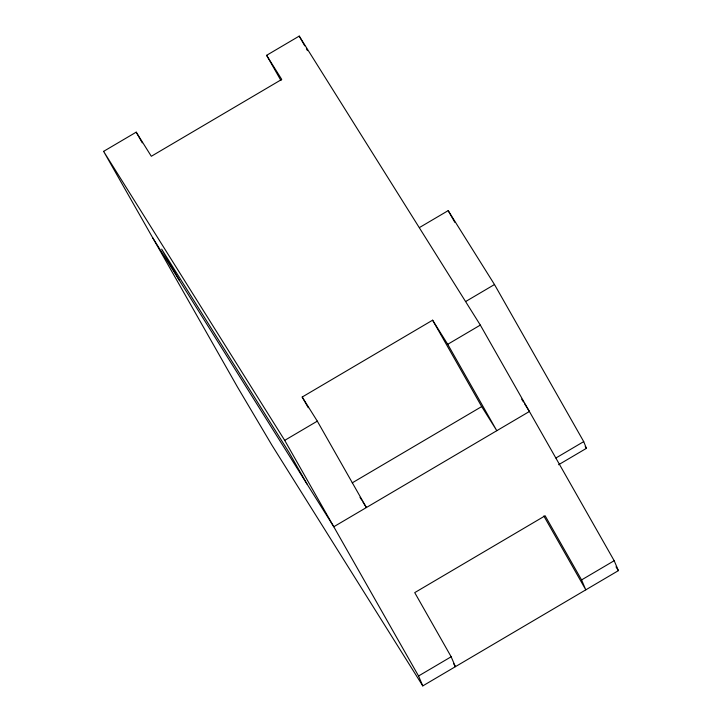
<?xml version="1.0" encoding="UTF-8"?>
<svg xmlns="http://www.w3.org/2000/svg" width="722" height="722" viewBox="0 0 722 722"><rect width="100%" height="100%" fill="white"/><g stroke="black" fill="none" stroke-linecap="round" stroke-linejoin="round"><path stroke-width="1.08" d="M103.598 151.367L136.205 132.162L151.322 156.277L281.733 79.429L266.617 55.314L299.224 36.1L480.329 325.09L614.178 560.714L618.402 570.633L422.776 685.9L271.896 445.14L237.457 386.992L103.598 151.367L284.703 440.366L418.552 675.982L422.776 685.9M419.41 227.583L448.182 210.634L494.489 284.531L583.719 441.611L586.408 448.344L558.602 464.733M308.258 407.713L302.193 397.037L432.613 320.189L447.721 344.304L496.799 430.7L481.691 406.585L432.613 320.189M465.726 301.489L494.489 284.531M284.703 440.366L317.31 421.152L366.388 507.539L362.904 501.98M447.721 344.304L480.329 325.09M352.237 482.856L481.691 406.585M555.913 458.001L583.719 441.611M418.552 675.982L451.16 656.767L414.726 592.627L545.137 515.779L581.571 579.919L585.795 589.838L543.828 515.968M581.571 579.919L614.178 560.714M585.226 446.449L586.408 448.344M521.654 399.122L523.45 401.973M524.641 403.878L529.407 411.486L333.781 526.753L152.685 237.764M616.001 566.815L618.402 570.633M302.193 397.037L317.31 421.152M359.989 497.341L361.74 500.12M448.182 210.634L454.833 222.34M299.224 36.1L304.738 45.811M306.39 48.717L307.491 50.657M266.617 55.314L280.957 80.548M453.723 663.771L455.383 666.686L451.16 656.767M136.205 132.162L142.27 142.839M306.976 483.975L289.125 452.559L161.647 249.135L179.489 280.551"/></g></svg>
